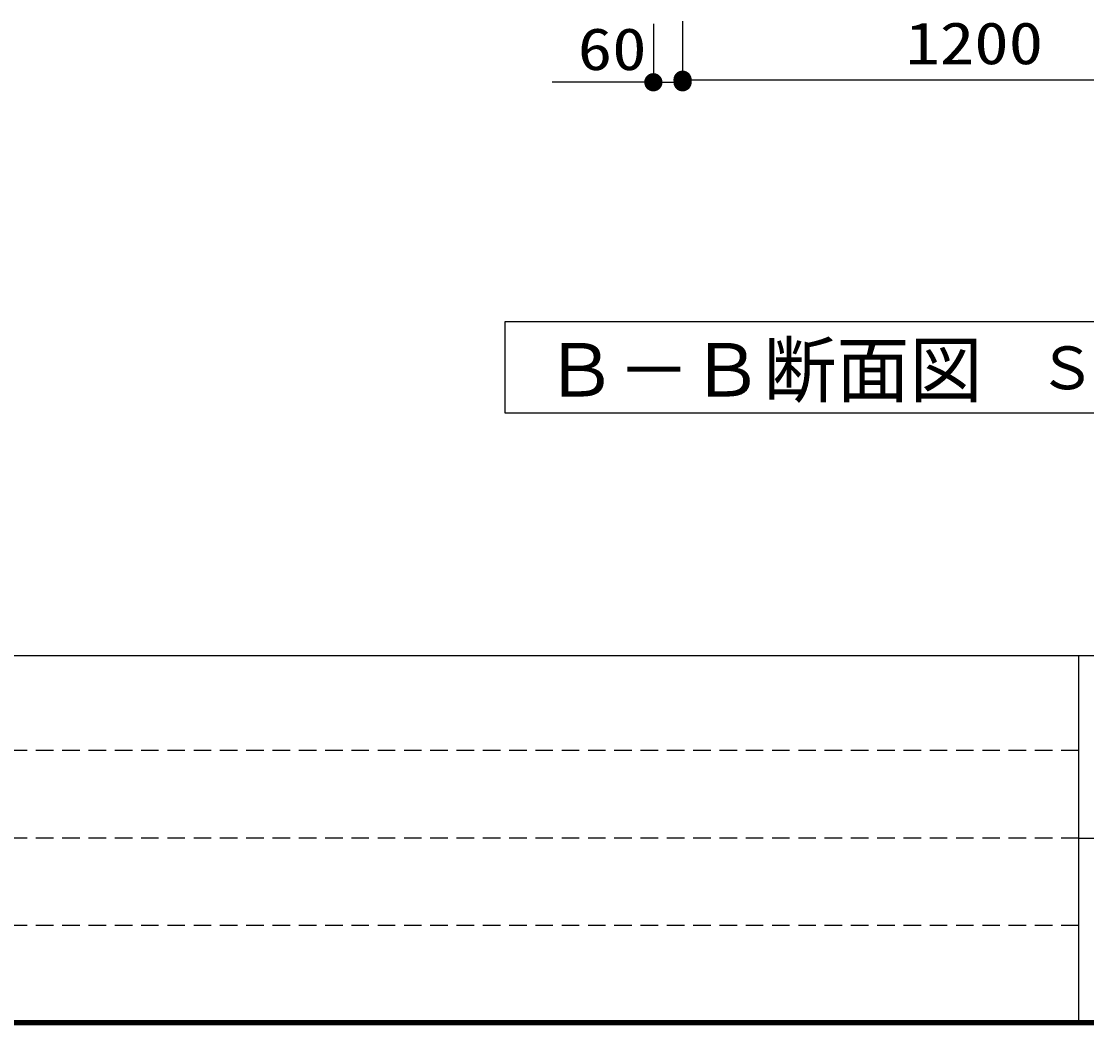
# Model space of a CAD drawing. Units: millimetres, scale not verified. Extents: x -8093 to 8093, y -5792 to 5792.
# Drawn here: x -2247 to -59, y -5792 to -3732 of the extents above; entities that cross this region are included whole.
import ezdxf
from ezdxf.enums import TextEntityAlignment as Align

# ---------------------------------------------------------------- set-up
doc = ezdxf.new("R2010")
doc.units = ezdxf.units.MM
doc.header["$LTSCALE"] = 30
doc.linetypes.add('DASHED1', pattern=[1.8, 1.2, -0.6])
for name, color, linetype, lineweight in [('0-0_Axis_waku', 7, 'Continuous', 25), ('0-1_00クル-フ-0躯体', 3, 'Continuous', 25), ('0-3_00クル-フ-6寸法', 132, 'Continuous', 25)]:
    doc.layers.add(name, color=color, linetype=linetype, lineweight=lineweight)
doc.styles.add('ＭＳ ゴシック', font='')
doc.styles.get('ＭＳ ゴシック').set_extended_font_data('MS Gothic')

msp = doc.modelspace()

# ---------------------------------------------------------------- linework, layer by layer
at = {"layer": '0-0_Axis_waku'}
for p, q in [((-8085, -5034), (8085, -5034)), ((-75.01, -5784), (-75.01, -5034)), ((-75.01, -5409), (8085, -5409)), ((8093.4, -5792.4), (-8093.4, -5792.4)), ((8092.8, -5791.8), (-8092.8, -5791.8)), ((8092.2, -5791.2), (-8092.2, -5791.2)), ((8091.6, -5790.6), (-8091.6, -5790.6)), ((8091, -5790), (-8091, -5790)), ((8090.4, -5789.4), (-8090.4, -5789.4)), ((8089.8, -5788.8), (-8089.8, -5788.8)), ((8089.2, -5788.2), (-8089.2, -5788.2)), ((8088.6, -5787.6), (-8088.6, -5787.6)), ((8088, -5787), (-8088, -5787)), ((8087.4, -5786.4), (-8087.4, -5786.4)), ((8086.8, -5785.8), (-8086.8, -5785.8)), ((8086.2, -5785.2), (-8086.2, -5785.2)), ((8085.6, -5784.6), (-8085.6, -5784.6)), ((-8085, -5784), (8085, -5784))]:
    msp.add_line(p, q, dxfattribs=at)
at = {"layer": '0-0_Axis_waku', "linetype": 'DASHED1'}
for p, q in [((-75, -5229), (-8085, -5229)), ((-75, -5409), (-8085, -5409)), ((-75, -5589), (-8085, -5589))]:
    msp.add_line(p, q, dxfattribs=at)
at = {"layer": '0-1_00クル-フ-0躯体'}
msp.add_lwpolyline([(775.12, -4535.43), (775.12, -4349.12), (-1254.2, -4349.12), (-1254.2, -4535.43)], close=True, dxfattribs=at)
at = {"layer": '0-3_00クル-フ-6寸法', "color": 4}
for p, q in [((-948.82, -3736.8), (-948.82, -3856.8)), ((-888.82, -3731.63), (-888.82, -3851.63)), ((-888.82, -3736.8), (-888.82, -3856.8)), ((-948.82, -3856.8), (-1156.99, -3856.8)), ((-948.82, -3856.8), (-888.82, -3856.8)), ((-888.82, -3851.63), (311.13, -3851.63))]:
    msp.add_line(p, q, dxfattribs=at)
at = {"layer": '0-3_00クル-フ-6寸法'}
for points in [[(-948.82, -3856.8), (-966.98, -3852.14), (-966.25, -3849.9)], [(-948.82, -3856.8), (-966.25, -3849.9), (-965.25, -3847.77)], [(-948.82, -3856.8), (-965.25, -3847.77), (-963.99, -3845.78)], [(-948.82, -3856.8), (-963.99, -3845.78), (-962.49, -3843.97)], [(-948.82, -3856.8), (-962.49, -3843.97), (-960.77, -3842.35)], [(-948.82, -3856.8), (-960.77, -3842.35), (-958.87, -3840.97)], [(-948.82, -3856.8), (-958.87, -3840.97), (-956.8, -3839.84)], [(-948.82, -3856.8), (-956.8, -3839.84), (-954.62, -3838.97)], [(-948.82, -3856.8), (-954.62, -3838.97), (-952.33, -3838.38)], [(-948.82, -3856.8), (-952.33, -3838.38), (-950, -3838.09)], [(-948.82, -3856.8), (-950, -3838.09), (-947.64, -3838.09)], [(-948.82, -3856.8), (-947.64, -3838.09), (-945.31, -3838.38)], [(-948.82, -3856.8), (-945.31, -3838.38), (-943.03, -3838.97)], [(-948.82, -3856.8), (-943.03, -3838.97), (-940.84, -3839.84)], [(-948.82, -3856.8), (-940.84, -3839.84), (-938.77, -3840.97)], [(-948.82, -3856.8), (-938.77, -3840.97), (-936.87, -3842.35)], [(-948.82, -3856.8), (-936.87, -3842.35), (-935.15, -3843.97)], [(-948.82, -3856.8), (-935.15, -3843.97), (-933.65, -3845.78)], [(-948.82, -3856.8), (-933.65, -3845.78), (-932.39, -3847.77)], [(-948.82, -3856.8), (-932.39, -3847.77), (-931.39, -3849.9)], [(-948.82, -3856.8), (-931.39, -3849.9), (-930.66, -3852.14)], [(-888.82, -3851.63), (-907.57, -3851.63), (-907.42, -3849.28)], [(-888.82, -3851.63), (-907.42, -3849.28), (-906.98, -3846.97)], [(-888.82, -3851.63), (-906.98, -3846.97), (-906.25, -3844.73)], [(-888.82, -3856.8), (-906.98, -3852.14), (-906.25, -3849.9)], [(-888.82, -3851.63), (-906.25, -3844.73), (-905.25, -3842.6)], [(-888.82, -3856.8), (-906.25, -3849.9), (-905.25, -3847.77)], [(-888.82, -3851.63), (-905.25, -3842.6), (-903.99, -3840.61)], [(-888.82, -3856.8), (-905.25, -3847.77), (-903.99, -3845.78)], [(-888.82, -3851.63), (-903.99, -3840.61), (-902.49, -3838.79)], [(-888.82, -3856.8), (-903.99, -3845.78), (-902.49, -3843.97)], [(-888.82, -3851.63), (-902.49, -3838.79), (-900.77, -3837.18)], [(-888.82, -3856.8), (-902.49, -3843.97), (-900.77, -3842.35)], [(-888.82, -3851.63), (-900.77, -3837.18), (-898.87, -3835.8)], [(-888.82, -3856.8), (-900.77, -3842.35), (-898.87, -3840.97)], [(-888.82, -3851.63), (-898.87, -3835.8), (-896.8, -3834.66)], [(-888.82, -3856.8), (-898.87, -3840.97), (-896.8, -3839.84)], [(-888.82, -3851.63), (-896.8, -3834.66), (-894.62, -3833.8)], [(-888.82, -3856.8), (-896.8, -3839.84), (-894.62, -3838.97)], [(-888.82, -3851.63), (-894.62, -3833.8), (-892.33, -3833.21)], [(-888.82, -3856.8), (-894.62, -3838.97), (-892.33, -3838.38)], [(-888.82, -3851.63), (-892.33, -3833.21), (-890, -3832.92)], [(-888.82, -3856.8), (-892.33, -3838.38), (-890, -3838.09)], [(-888.82, -3851.63), (-890, -3832.92), (-887.64, -3832.92)], [(-888.82, -3856.8), (-890, -3838.09), (-887.64, -3838.09)], [(-888.82, -3851.63), (-887.64, -3832.92), (-885.31, -3833.21)], [(-888.82, -3851.63), (-885.31, -3833.21), (-883.03, -3833.8)], [(-888.82, -3851.63), (-883.03, -3833.8), (-880.84, -3834.66)], [(-888.82, -3851.63), (-880.84, -3834.66), (-878.77, -3835.8)], [(-888.82, -3851.63), (-878.77, -3835.8), (-876.87, -3837.18)], [(-888.82, -3851.63), (-876.87, -3837.18), (-875.15, -3838.79)], [(-888.82, -3856.8), (-887.64, -3838.09), (-885.31, -3838.38)], [(-888.82, -3856.8), (-885.31, -3838.38), (-883.03, -3838.97)], [(-888.82, -3851.63), (-875.15, -3838.79), (-873.65, -3840.61)], [(-888.82, -3856.8), (-883.03, -3838.97), (-880.84, -3839.84)], [(-888.82, -3856.8), (-880.84, -3839.84), (-878.77, -3840.97)], [(-888.82, -3851.63), (-873.65, -3840.61), (-872.39, -3842.6)], [(-888.82, -3856.8), (-878.77, -3840.97), (-876.87, -3842.35)], [(-888.82, -3856.8), (-876.87, -3842.35), (-875.15, -3843.97)], [(-888.82, -3851.63), (-872.39, -3842.6), (-871.39, -3844.73)], [(-888.82, -3856.8), (-875.15, -3843.97), (-873.65, -3845.78)], [(-888.82, -3851.63), (-871.39, -3844.73), (-870.66, -3846.97)], [(-888.82, -3856.8), (-873.65, -3845.78), (-872.39, -3847.77)], [(-888.82, -3851.63), (-870.66, -3846.97), (-870.22, -3849.28)], [(-888.82, -3856.8), (-872.39, -3847.77), (-871.39, -3849.9)], [(-888.82, -3851.63), (-870.22, -3849.28), (-870.07, -3851.63)], [(-888.82, -3856.8), (-871.39, -3849.9), (-870.66, -3852.14)], [(-948.82, -3856.8), (-967.57, -3856.8), (-967.42, -3854.45)], [(-948.82, -3856.8), (-967.42, -3859.15), (-967.57, -3856.8)], [(-948.82, -3856.8), (-967.42, -3854.45), (-966.98, -3852.14)], [(-948.82, -3856.8), (-966.98, -3861.46), (-967.42, -3859.15)], [(-948.82, -3856.8), (-966.25, -3863.7), (-966.98, -3861.46)], [(-948.82, -3856.8), (-965.25, -3865.83), (-966.25, -3863.7)], [(-948.82, -3856.8), (-963.99, -3867.82), (-965.25, -3865.83)], [(-948.82, -3856.8), (-962.49, -3869.64), (-963.99, -3867.82)], [(-948.82, -3856.8), (-960.77, -3871.25), (-962.49, -3869.64)], [(-948.82, -3856.8), (-958.87, -3872.63), (-960.77, -3871.25)], [(-948.82, -3856.8), (-956.8, -3873.77), (-958.87, -3872.63)], [(-948.82, -3856.8), (-954.62, -3874.63), (-956.8, -3873.77)], [(-948.82, -3856.8), (-952.33, -3875.22), (-954.62, -3874.63)], [(-948.82, -3856.8), (-950, -3875.51), (-952.33, -3875.22)], [(-948.82, -3856.8), (-947.64, -3875.51), (-950, -3875.51)], [(-948.82, -3856.8), (-930.66, -3852.14), (-930.22, -3854.45)], [(-948.82, -3856.8), (-930.22, -3854.45), (-930.07, -3856.8)], [(-948.82, -3856.8), (-945.31, -3875.22), (-947.64, -3875.51)], [(-948.82, -3856.8), (-943.03, -3874.63), (-945.31, -3875.22)], [(-948.82, -3856.8), (-940.84, -3873.77), (-943.03, -3874.63)], [(-948.82, -3856.8), (-938.77, -3872.63), (-940.84, -3873.77)], [(-948.82, -3856.8), (-936.87, -3871.25), (-938.77, -3872.63)], [(-948.82, -3856.8), (-935.15, -3869.64), (-936.87, -3871.25)], [(-948.82, -3856.8), (-933.65, -3867.82), (-935.15, -3869.64)], [(-948.82, -3856.8), (-932.39, -3865.83), (-933.65, -3867.82)], [(-948.82, -3856.8), (-931.39, -3863.7), (-932.39, -3865.83)], [(-948.82, -3856.8), (-930.66, -3861.46), (-931.39, -3863.7)], [(-948.82, -3856.8), (-930.22, -3859.15), (-930.66, -3861.46)], [(-948.82, -3856.8), (-930.07, -3856.8), (-930.22, -3859.15)], [(-888.82, -3851.63), (-907.42, -3853.98), (-907.57, -3851.63)], [(-888.82, -3856.8), (-907.57, -3856.8), (-907.42, -3854.45)], [(-888.82, -3856.8), (-907.42, -3859.15), (-907.57, -3856.8)], [(-888.82, -3851.63), (-906.98, -3856.29), (-907.42, -3853.98)], [(-888.82, -3856.8), (-907.42, -3854.45), (-906.98, -3852.14)], [(-888.82, -3856.8), (-906.98, -3861.46), (-907.42, -3859.15)], [(-888.82, -3851.63), (-906.25, -3858.53), (-906.98, -3856.29)], [(-888.82, -3856.8), (-906.25, -3863.7), (-906.98, -3861.46)], [(-888.82, -3851.63), (-905.25, -3860.66), (-906.25, -3858.53)], [(-888.82, -3856.8), (-905.25, -3865.83), (-906.25, -3863.7)], [(-888.82, -3851.63), (-903.99, -3862.65), (-905.25, -3860.66)], [(-888.82, -3856.8), (-903.99, -3867.82), (-905.25, -3865.83)], [(-888.82, -3851.63), (-902.49, -3864.47), (-903.99, -3862.65)], [(-888.82, -3856.8), (-902.49, -3869.64), (-903.99, -3867.82)], [(-888.82, -3851.63), (-900.77, -3866.08), (-902.49, -3864.47)], [(-888.82, -3856.8), (-900.77, -3871.25), (-902.49, -3869.64)], [(-888.82, -3851.63), (-898.87, -3867.46), (-900.77, -3866.08)], [(-888.82, -3856.8), (-898.87, -3872.63), (-900.77, -3871.25)], [(-888.82, -3851.63), (-896.8, -3868.6), (-898.87, -3867.46)], [(-888.82, -3856.8), (-896.8, -3873.77), (-898.87, -3872.63)], [(-888.82, -3851.63), (-894.62, -3869.46), (-896.8, -3868.6)], [(-888.82, -3856.8), (-894.62, -3874.63), (-896.8, -3873.77)], [(-888.82, -3851.63), (-892.33, -3870.05), (-894.62, -3869.46)], [(-888.82, -3856.8), (-892.33, -3875.22), (-894.62, -3874.63)], [(-888.82, -3851.63), (-890, -3870.34), (-892.33, -3870.05)], [(-888.82, -3856.8), (-890, -3875.51), (-892.33, -3875.22)], [(-888.82, -3851.63), (-887.64, -3870.34), (-890, -3870.34)], [(-888.82, -3856.8), (-887.64, -3875.51), (-890, -3875.51)], [(-888.82, -3851.63), (-885.31, -3870.05), (-887.64, -3870.34)], [(-888.82, -3851.63), (-883.03, -3869.46), (-885.31, -3870.05)], [(-888.82, -3851.63), (-880.84, -3868.6), (-883.03, -3869.46)], [(-888.82, -3851.63), (-878.77, -3867.46), (-880.84, -3868.6)], [(-888.82, -3851.63), (-876.87, -3866.08), (-878.77, -3867.46)], [(-888.82, -3851.63), (-875.15, -3864.47), (-876.87, -3866.08)], [(-888.82, -3851.63), (-873.65, -3862.65), (-875.15, -3864.47)], [(-888.82, -3851.63), (-872.39, -3860.66), (-873.65, -3862.65)], [(-888.82, -3851.63), (-871.39, -3858.53), (-872.39, -3860.66)], [(-888.82, -3851.63), (-870.66, -3856.29), (-871.39, -3858.53)], [(-888.82, -3851.63), (-870.22, -3853.98), (-870.66, -3856.29)], [(-888.82, -3851.63), (-870.07, -3851.63), (-870.22, -3853.98)], [(-888.82, -3856.8), (-870.66, -3852.14), (-870.22, -3854.45)], [(-888.82, -3856.8), (-870.22, -3854.45), (-870.07, -3856.8)], [(-888.82, -3856.8), (-885.31, -3875.22), (-887.64, -3875.51)], [(-888.82, -3856.8), (-883.03, -3874.63), (-885.31, -3875.22)], [(-888.82, -3856.8), (-880.84, -3873.77), (-883.03, -3874.63)], [(-888.82, -3856.8), (-878.77, -3872.63), (-880.84, -3873.77)], [(-888.82, -3856.8), (-876.87, -3871.25), (-878.77, -3872.63)], [(-888.82, -3856.8), (-875.15, -3869.64), (-876.87, -3871.25)], [(-888.82, -3856.8), (-873.65, -3867.82), (-875.15, -3869.64)], [(-888.82, -3856.8), (-872.39, -3865.83), (-873.65, -3867.82)], [(-888.82, -3856.8), (-871.39, -3863.7), (-872.39, -3865.83)], [(-888.82, -3856.8), (-870.66, -3861.46), (-871.39, -3863.7)], [(-888.82, -3856.8), (-870.22, -3859.15), (-870.66, -3861.46)], [(-888.82, -3856.8), (-870.07, -3856.8), (-870.22, -3859.15)]]:
    msp.add_solid(points, dxfattribs=at)

# ---------------------------------------------------------------- texts
at = {"layer": '0-1_00クル-フ-0躯体', "color": 4, "style": 'ＭＳ ゴシック'}
for s, height, p in [('Ｂ－Ｂ断面図', 110, (-1172.96, -4535.4)), ('Ｓ＝１／３０', 87.98, (-159.41, -4513.73))]:
    msp.add_text(s, height=height, dxfattribs=at).set_placement(p, align=Align.BOTTOM_LEFT)
at = {"layer": '0-3_00クル-フ-6寸法', "color": 3, "style": 'ＭＳ ゴシック', "width": 1.2}
for s, p in [('1200', (-431.13, -3845.78)), ('60', (-1104.16, -3857.8))]:
    msp.add_text(s, height=86.66, dxfattribs=at).set_placement(p, align=Align.BOTTOM_LEFT)

doc.saveas('drawing.dxf')
